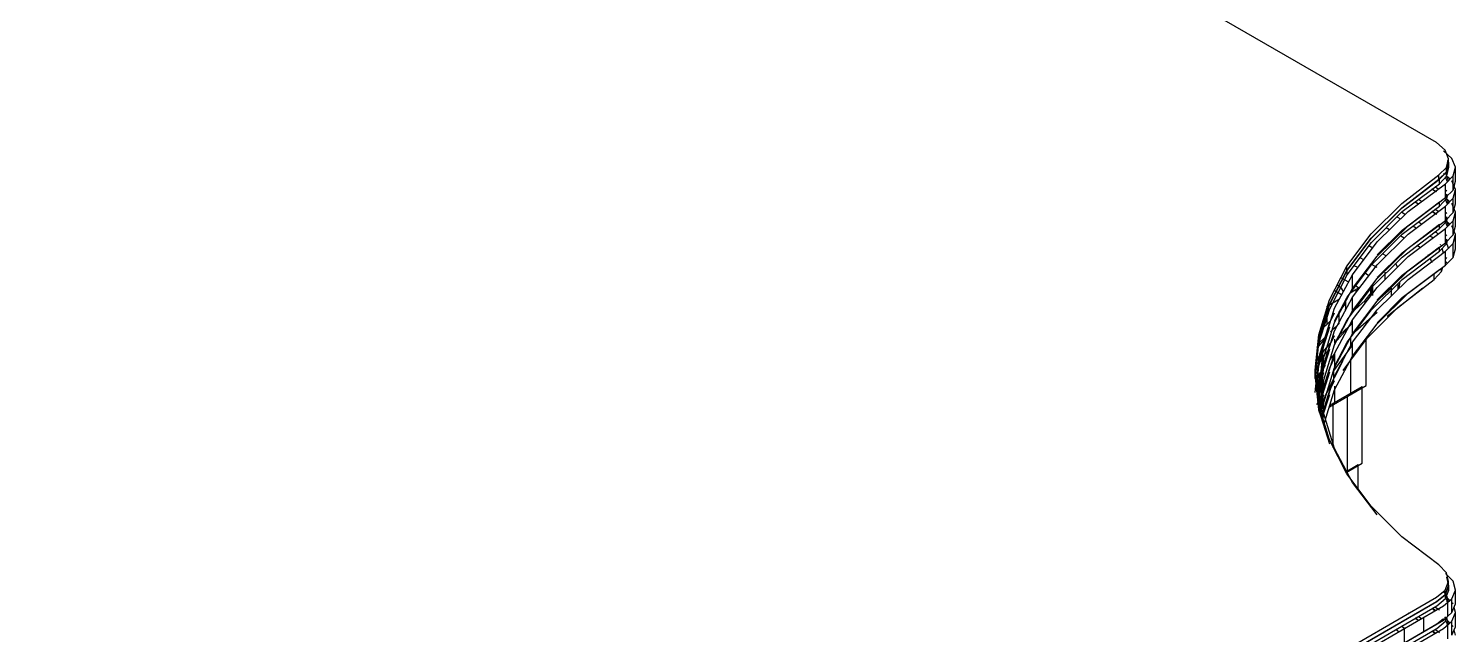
# Model space of a CAD drawing. Header units: inches. Extents: x 0.3 to 16.2, y 0.3 to 11.4.
# Drawn here: x 6.549 to 7.975, y 7.179 to 7.784 of the extents above; entities that cross this region are included whole.
import ezdxf

# ---------------------------------------------------------------- set-up
doc = ezdxf.new("R2010")
doc.units = ezdxf.units.IN
doc.header["$LTSCALE"] = 0.009843
doc.header["$MEASUREMENT"] = 0
doc.layers.add('GEOMETRY', color=7, linetype='Continuous')

msp = doc.modelspace()

# ---------------------------------------------------------------- linework, layer by layer
at = {"layer": 'GEOMETRY'}
for p, q in [((7.9563, 7.6701), (3.1827, 10.426)), ((7.965, 7.6626), (7.9563, 7.6701)), ((7.9717, 7.6543), (7.9634, 7.6618)), ((7.9681, 7.6539), (7.965, 7.6626)), ((7.9587, 7.6378), (7.9661, 7.6453)), ((7.9587, 7.6378), (7.9661, 7.6453)), ((7.9661, 7.6453), (7.9681, 7.6539)), ((7.9661, 7.6453), (7.9681, 7.6539)), ((7.9661, 7.6409), (7.9681, 7.65)), ((7.9661, 7.6409), (7.9661, 7.6453)), ((7.9665, 7.6409), (7.9685, 7.65)), ((7.9665, 7.6409), (7.9685, 7.65)), ((7.9665, 7.637), (7.9685, 7.6457)), ((7.9685, 7.65), (7.9677, 7.6524)), ((7.9681, 7.65), (7.9681, 7.6539)), ((7.9685, 7.6457), (7.9685, 7.65)), ((7.9752, 7.6457), (7.9717, 7.6543)), ((7.9728, 7.637), (7.9752, 7.6457)), ((7.9728, 7.637), (7.9752, 7.6457)), ((7.9752, 7.6315), (7.9752, 7.6457)), ((7.9217, 7.6094), (7.9587, 7.6378)), ((7.9217, 7.6094), (7.9587, 7.6378)), ((7.9217, 7.6051), (7.9587, 7.6335)), ((7.922, 7.6051), (7.9591, 7.6335)), ((7.922, 7.6051), (7.9591, 7.6335)), ((7.922, 7.6012), (7.9591, 7.6291)), ((7.928, 7.6012), (7.9654, 7.6291)), ((7.928, 7.6012), (7.9654, 7.6291)), ((7.9587, 7.6335), (7.9661, 7.6409)), ((7.9587, 7.6335), (7.9587, 7.6378)), ((7.9591, 7.6335), (7.9665, 7.6409)), ((7.9591, 7.6335), (7.9665, 7.6409)), ((7.9591, 7.6291), (7.9665, 7.637)), ((7.9591, 7.6291), (7.9591, 7.6335)), ((7.963, 7.6378), (7.963, 7.6378)), ((7.9638, 7.6386), (7.9634, 7.6394)), ((7.9685, 7.6315), (7.9654, 7.6402)), ((7.9654, 7.6291), (7.9728, 7.637)), ((7.9654, 7.6291), (7.9728, 7.637)), ((7.9673, 7.6311), (7.9654, 7.6358)), ((7.9654, 7.6154), (7.9654, 7.6291)), ((7.9697, 7.6339), (7.9661, 7.6366)), ((7.9665, 7.637), (7.9665, 7.6409)), ((7.9752, 7.6232), (7.9717, 7.6319)), ((7.9728, 7.6228), (7.9728, 7.637)), ((7.9728, 7.6228), (7.9752, 7.6315)), ((7.928, 7.587), (7.9654, 7.6154)), ((7.935, 7.615), (7.9346, 7.6154)), ((7.9484, 7.6252), (7.948, 7.6256)), ((7.9484, 7.6256), (7.9484, 7.6256)), ((7.9516, 7.628), (7.9516, 7.628)), ((7.9567, 7.6209), (7.9516, 7.6236)), ((7.9551, 7.6213), (7.9516, 7.6236)), ((7.9567, 7.6248), (7.9547, 7.626)), ((7.9579, 7.6236), (7.9567, 7.6248)), ((7.9654, 7.6154), (7.9728, 7.6228)), ((7.9654, 7.6217), (7.9665, 7.6228)), ((7.9654, 7.6217), (7.9665, 7.6228)), ((7.9654, 7.6173), (7.9665, 7.6185)), ((7.9654, 7.6173), (7.9665, 7.6185)), ((7.9654, 7.6173), (7.9665, 7.6185)), ((7.9685, 7.6091), (7.9654, 7.6177)), ((7.9665, 7.6146), (7.9665, 7.6185)), ((7.9665, 7.6146), (7.9673, 7.6169)), ((7.9728, 7.6146), (7.9752, 7.6232)), ((7.9728, 7.6146), (7.9752, 7.6232)), ((7.9752, 7.6091), (7.9752, 7.6232)), ((7.8909, 7.5791), (7.9217, 7.6094)), ((7.8909, 7.5791), (7.9217, 7.6094)), ((7.8909, 7.5748), (7.9217, 7.6051)), ((7.8913, 7.5748), (7.922, 7.6051)), ((7.8913, 7.5748), (7.922, 7.6051)), ((7.8913, 7.5705), (7.922, 7.6012)), ((7.8969, 7.5709), (7.928, 7.6012)), ((7.8969, 7.5709), (7.928, 7.6012)), ((7.9189, 7.602), (7.9185, 7.602)), ((7.922, 7.5827), (7.9591, 7.611)), ((7.922, 7.5827), (7.9591, 7.611)), ((7.922, 7.5827), (7.9591, 7.611)), ((7.922, 7.5787), (7.9591, 7.6067)), ((7.928, 7.5787), (7.9654, 7.6067)), ((7.928, 7.5787), (7.9654, 7.6067)), ((7.9319, 7.6126), (7.9315, 7.6126)), ((7.9315, 7.6126), (7.9315, 7.6126)), ((7.9382, 7.6087), (7.9346, 7.6106)), ((7.9382, 7.6087), (7.935, 7.6106)), ((7.9413, 7.6114), (7.9382, 7.6134)), ((7.9567, 7.5984), (7.9516, 7.6012)), ((7.9551, 7.5988), (7.9516, 7.6012)), ((7.9567, 7.6024), (7.9547, 7.6035)), ((7.9579, 7.6012), (7.9567, 7.6024)), ((7.9591, 7.6067), (7.9665, 7.6146)), ((7.9591, 7.6067), (7.9591, 7.611)), ((7.9654, 7.6067), (7.9728, 7.6146)), ((7.9654, 7.6067), (7.9728, 7.6146)), ((7.9673, 7.6087), (7.9654, 7.6134)), ((7.9654, 7.5925), (7.9654, 7.6067)), ((7.9697, 7.611), (7.9661, 7.6142)), ((7.9752, 7.6008), (7.9717, 7.6094)), ((7.9728, 7.6004), (7.9728, 7.6146)), ((7.9728, 7.6004), (7.9752, 7.6091)), ((7.9728, 7.5921), (7.9752, 7.6008)), ((7.9728, 7.5921), (7.9752, 7.6008)), ((7.9752, 7.5866), (7.9752, 7.6008)), ((7.8969, 7.5567), (7.928, 7.587)), ((7.9035, 7.5866), (7.9031, 7.5866)), ((7.9142, 7.5972), (7.9138, 7.5972)), ((7.9205, 7.5937), (7.9169, 7.5957)), ((7.9252, 7.598), (7.9217, 7.6004)), ((7.922, 7.5602), (7.9591, 7.5886)), ((7.922, 7.5602), (7.9591, 7.5886)), ((7.922, 7.5602), (7.9591, 7.5886)), ((7.928, 7.5646), (7.9654, 7.5925)), ((7.9358, 7.5846), (7.9327, 7.5866)), ((7.9413, 7.5886), (7.9382, 7.5906)), ((7.9591, 7.5843), (7.9665, 7.5917)), ((7.9591, 7.5843), (7.9591, 7.5886)), ((7.9654, 7.5925), (7.9728, 7.6004)), ((7.9654, 7.5992), (7.9665, 7.6004)), ((7.9654, 7.5992), (7.9665, 7.6004)), ((7.9654, 7.5949), (7.9665, 7.5961)), ((7.9654, 7.5949), (7.9665, 7.5961)), ((7.9654, 7.5949), (7.9665, 7.5961)), ((7.9685, 7.5866), (7.9654, 7.5953)), ((7.9654, 7.5843), (7.9728, 7.5921)), ((7.9654, 7.5843), (7.9728, 7.5921)), ((7.9673, 7.5862), (7.9654, 7.5909)), ((7.9697, 7.5886), (7.9661, 7.5917)), ((7.9665, 7.5917), (7.9665, 7.5961)), ((7.9665, 7.5917), (7.9673, 7.5945)), ((7.9752, 7.5783), (7.9717, 7.587)), ((7.9728, 7.578), (7.9728, 7.5921)), ((7.9728, 7.578), (7.9752, 7.5866)), ((7.8665, 7.5469), (7.8909, 7.5791)), ((7.8665, 7.5469), (7.8909, 7.5791)), ((7.8665, 7.5425), (7.8909, 7.5748)), ((7.8669, 7.5425), (7.8913, 7.5748)), ((7.8669, 7.5425), (7.8913, 7.5748)), ((7.8913, 7.548), (7.922, 7.5787)), ((7.8969, 7.5579), (7.922, 7.5827)), ((7.8969, 7.5579), (7.922, 7.5827)), ((7.8969, 7.5579), (7.922, 7.5827)), ((7.8969, 7.548), (7.928, 7.5787)), ((7.8969, 7.548), (7.928, 7.5787)), ((7.9094, 7.5831), (7.9059, 7.585)), ((7.924, 7.5748), (7.9205, 7.5768)), ((7.922, 7.5559), (7.9591, 7.5843)), ((7.928, 7.5563), (7.9654, 7.5843)), ((7.928, 7.5563), (7.9654, 7.5843)), ((7.9516, 7.5756), (7.9492, 7.5768)), ((7.9528, 7.5748), (7.9516, 7.5756)), ((7.9567, 7.5799), (7.9547, 7.5811)), ((7.9579, 7.5787), (7.9567, 7.5799)), ((7.9654, 7.5701), (7.9654, 7.5843)), ((7.9654, 7.5701), (7.9728, 7.578)), ((7.9654, 7.5768), (7.9665, 7.578)), ((7.9654, 7.5768), (7.9665, 7.578)), ((7.9654, 7.5724), (7.9665, 7.5736)), ((7.9654, 7.5724), (7.9665, 7.5736)), ((7.9654, 7.5724), (7.9665, 7.5736)), ((7.9685, 7.5642), (7.9654, 7.5728)), ((7.9665, 7.5693), (7.9665, 7.5736)), ((7.9665, 7.5693), (7.9673, 7.572)), ((7.9728, 7.5693), (7.9752, 7.5783)), ((7.9728, 7.5693), (7.9752, 7.5783)), ((7.9752, 7.5642), (7.9752, 7.5783)), ((7.8669, 7.5382), (7.8913, 7.5705)), ((7.8724, 7.5382), (7.8969, 7.5709)), ((7.8724, 7.5382), (7.8969, 7.5709)), ((7.8866, 7.5681), (7.8862, 7.5685)), ((7.8925, 7.5646), (7.8886, 7.5669)), ((7.8969, 7.5343), (7.928, 7.5646)), ((7.8969, 7.5354), (7.922, 7.5602)), ((7.8969, 7.5354), (7.922, 7.5602)), ((7.8969, 7.5354), (7.922, 7.5602)), ((7.9059, 7.5571), (7.9024, 7.5591)), ((7.922, 7.5378), (7.9591, 7.5661)), ((7.922, 7.5378), (7.9591, 7.5661)), ((7.922, 7.5378), (7.9591, 7.5661)), ((7.922, 7.5335), (7.9591, 7.5618)), ((7.928, 7.5421), (7.9654, 7.5701)), ((7.928, 7.5335), (7.9654, 7.5618)), ((7.928, 7.5335), (7.9654, 7.5618)), ((7.9398, 7.5654), (7.9366, 7.5673)), ((7.9402, 7.5654), (7.9398, 7.5654)), ((7.9484, 7.5579), (7.9484, 7.5583)), ((7.9591, 7.5618), (7.9665, 7.5693)), ((7.9591, 7.5618), (7.9591, 7.5661)), ((7.9606, 7.5673), (7.9602, 7.5685)), ((7.9634, 7.5598), (7.9618, 7.5646)), ((7.9654, 7.5618), (7.9728, 7.5693)), ((7.9654, 7.5618), (7.9728, 7.5693)), ((7.9654, 7.5476), (7.9654, 7.5618)), ((7.9728, 7.5555), (7.9728, 7.5693)), ((7.9728, 7.5555), (7.9752, 7.5642)), ((7.8492, 7.513), (7.8665, 7.5469)), ((7.8492, 7.513), (7.8665, 7.5469)), ((7.8665, 7.5425), (7.8665, 7.5469)), ((7.8669, 7.5157), (7.8913, 7.548)), ((7.8717, 7.5484), (7.8717, 7.5488)), ((7.8724, 7.5244), (7.8969, 7.5567)), ((7.8724, 7.5157), (7.8969, 7.548)), ((7.8724, 7.5157), (7.8969, 7.548)), ((7.8776, 7.5453), (7.874, 7.5472)), ((7.8776, 7.5563), (7.8776, 7.5567)), ((7.8835, 7.5531), (7.8799, 7.5551)), ((7.8913, 7.5256), (7.922, 7.5559)), ((7.8969, 7.5453), (7.8913, 7.5484)), ((7.8969, 7.5256), (7.928, 7.5563)), ((7.8969, 7.5256), (7.928, 7.5563)), ((7.9161, 7.5488), (7.9154, 7.5496)), ((7.9173, 7.5457), (7.9161, 7.5488)), ((7.928, 7.5197), (7.9654, 7.5476)), ((7.952, 7.55), (7.95, 7.5547)), ((7.9614, 7.5413), (7.9626, 7.5457)), ((7.9614, 7.5413), (7.9614, 7.5449)), ((7.9654, 7.5476), (7.9728, 7.5555)), ((7.9654, 7.5539), (7.9665, 7.5555)), ((7.9654, 7.5539), (7.9665, 7.5555)), ((7.9654, 7.55), (7.9665, 7.5512)), ((7.8492, 7.5087), (7.8665, 7.5425)), ((7.8496, 7.5087), (7.8669, 7.5425)), ((7.8496, 7.5087), (7.8669, 7.5425)), ((7.8496, 7.5043), (7.8669, 7.5382)), ((7.8543, 7.5047), (7.8724, 7.5382)), ((7.8543, 7.5047), (7.8724, 7.5382)), ((7.8685, 7.5307), (7.8606, 7.535)), ((7.8669, 7.5382), (7.8669, 7.5425)), ((7.8724, 7.5244), (7.8724, 7.5382)), ((7.8724, 7.502), (7.8969, 7.5343)), ((7.889, 7.5366), (7.885, 7.5398)), ((7.8913, 7.5031), (7.922, 7.5335)), ((7.8969, 7.5118), (7.928, 7.5421)), ((7.8969, 7.513), (7.922, 7.5378)), ((7.8969, 7.513), (7.922, 7.5378)), ((7.8969, 7.513), (7.922, 7.5378)), ((7.8969, 7.5358), (7.898, 7.5362)), ((7.8969, 7.5358), (7.898, 7.5362)), ((7.8969, 7.5031), (7.928, 7.5335)), ((7.8969, 7.5031), (7.928, 7.5335)), ((7.9051, 7.5339), (7.9051, 7.5406)), ((7.9177, 7.5055), (7.9539, 7.5335)), ((7.9181, 7.524), (7.9181, 7.5295)), ((7.9189, 7.5244), (7.9197, 7.5295)), ((7.9197, 7.5295), (7.9197, 7.5311)), ((7.922, 7.5154), (7.9591, 7.5433)), ((7.9539, 7.5335), (7.9614, 7.5413)), ((7.9539, 7.5335), (7.9539, 7.539)), ((7.8614, 7.5181), (7.8539, 7.5224)), ((7.8543, 7.4906), (7.8724, 7.5244)), ((7.8543, 7.4917), (7.8669, 7.5157)), ((7.8543, 7.4823), (7.8724, 7.5157)), ((7.8543, 7.4823), (7.8724, 7.5157)), ((7.8618, 7.524), (7.8571, 7.528)), ((7.8634, 7.5213), (7.8618, 7.524)), ((7.8669, 7.4933), (7.8913, 7.5256)), ((7.8701, 7.5201), (7.8799, 7.526)), ((7.8701, 7.5201), (7.8799, 7.526)), ((7.8724, 7.4933), (7.8969, 7.5256)), ((7.8724, 7.4933), (7.8969, 7.5256)), ((7.8724, 7.502), (7.8724, 7.5157)), ((7.8783, 7.5252), (7.8756, 7.5268)), ((7.876, 7.5209), (7.876, 7.5236)), ((7.885, 7.5126), (7.8913, 7.5205)), ((7.885, 7.5126), (7.8913, 7.5205)), ((7.8906, 7.5173), (7.8906, 7.526)), ((7.8913, 7.5205), (7.8925, 7.5287)), ((7.8913, 7.5205), (7.8925, 7.5287)), ((7.8913, 7.5181), (7.8913, 7.5205)), ((7.8925, 7.5173), (7.8925, 7.5287)), ((7.8969, 7.5122), (7.9114, 7.5248)), ((7.8969, 7.5122), (7.9114, 7.5248)), ((7.8969, 7.489), (7.928, 7.5197)), ((7.8969, 7.4902), (7.922, 7.5154)), ((7.9071, 7.4969), (7.9425, 7.5252)), ((7.9114, 7.5173), (7.9114, 7.5248)), ((7.8386, 7.4783), (7.8492, 7.513)), ((7.8386, 7.4783), (7.8492, 7.513)), ((7.8386, 7.474), (7.8492, 7.5087)), ((7.8386, 7.474), (7.8496, 7.5087)), ((7.8386, 7.474), (7.8496, 7.5087)), ((7.8386, 7.4697), (7.8496, 7.5043)), ((7.8437, 7.4697), (7.8543, 7.5047)), ((7.8437, 7.4697), (7.8543, 7.5047)), ((7.8469, 7.5067), (7.8594, 7.5142)), ((7.8469, 7.5067), (7.8594, 7.5142)), ((7.8469, 7.489), (7.8469, 7.5067)), ((7.8543, 7.4681), (7.8724, 7.502)), ((7.8591, 7.5008), (7.8646, 7.5083)), ((7.8591, 7.5008), (7.8646, 7.5083)), ((7.8591, 7.4894), (7.8591, 7.5008)), ((7.8646, 7.5083), (7.865, 7.5102)), ((7.8646, 7.5083), (7.865, 7.5102)), ((7.8654, 7.5028), (7.8657, 7.5051)), ((7.8657, 7.5051), (7.8657, 7.5118)), ((7.8669, 7.4709), (7.8913, 7.5031)), ((7.8717, 7.5004), (7.885, 7.5126)), ((7.8717, 7.5004), (7.885, 7.5126)), ((7.8724, 7.4791), (7.8969, 7.5118)), ((7.8724, 7.4709), (7.8969, 7.5031)), ((7.8724, 7.4709), (7.8969, 7.5031)), ((7.8752, 7.4819), (7.8969, 7.5008)), ((7.876, 7.5043), (7.876, 7.5051)), ((7.885, 7.5098), (7.885, 7.5126)), ((7.887, 7.4748), (7.9177, 7.5055)), ((7.8969, 7.5134), (7.898, 7.5138)), ((7.8386, 7.4555), (7.8496, 7.4906)), ((7.8386, 7.4555), (7.8496, 7.4906)), ((7.8394, 7.4815), (7.8508, 7.4925)), ((7.8394, 7.4815), (7.8508, 7.4925)), ((7.8413, 7.4874), (7.8437, 7.4858)), ((7.8413, 7.4874), (7.8417, 7.487)), ((7.8413, 7.4874), (7.8417, 7.487)), ((7.8417, 7.4839), (7.8417, 7.487)), ((7.8437, 7.4559), (7.8543, 7.4906)), ((7.8496, 7.4906), (7.8543, 7.5)), ((7.8496, 7.4906), (7.8543, 7.5)), ((7.8504, 7.4811), (7.8571, 7.4874)), ((7.8504, 7.4811), (7.8571, 7.4874)), ((7.852, 7.4827), (7.8591, 7.4894)), ((7.8543, 7.4689), (7.8669, 7.4933)), ((7.8543, 7.4594), (7.8724, 7.4933)), ((7.8543, 7.4594), (7.8724, 7.4933)), ((7.8543, 7.4697), (7.8724, 7.4902)), ((7.8543, 7.4697), (7.8724, 7.4902)), ((7.8591, 7.4913), (7.8594, 7.4917)), ((7.8591, 7.4906), (7.8591, 7.4913)), ((7.8602, 7.4787), (7.8724, 7.4898)), ((7.8724, 7.4791), (7.8724, 7.4933)), ((7.8724, 7.4567), (7.8969, 7.489)), ((7.8858, 7.4886), (7.8858, 7.4913)), ((7.835, 7.4429), (7.8386, 7.4783)), ((7.835, 7.4429), (7.8386, 7.4783)), ((7.835, 7.4386), (7.8386, 7.474)), ((7.835, 7.4386), (7.8386, 7.474)), ((7.835, 7.4386), (7.8386, 7.474)), ((7.837, 7.465), (7.8453, 7.4748)), ((7.837, 7.465), (7.8453, 7.4748)), ((7.8374, 7.4685), (7.8457, 7.4764)), ((7.8386, 7.4516), (7.8496, 7.4862)), ((7.8386, 7.4516), (7.8496, 7.4862)), ((7.8386, 7.4516), (7.8496, 7.4862)), ((7.8437, 7.4472), (7.8543, 7.4823)), ((7.8437, 7.4472), (7.8543, 7.4823)), ((7.8496, 7.4677), (7.8543, 7.4776)), ((7.8496, 7.4677), (7.8543, 7.4776)), ((7.8543, 7.4457), (7.8724, 7.4791)), ((7.8547, 7.4705), (7.8547, 7.474)), ((7.863, 7.4425), (7.887, 7.4748)), ((7.8705, 7.4669), (7.8705, 7.4752)), ((7.8717, 7.478), (7.8752, 7.4819)), ((7.8858, 7.4276), (7.8858, 7.4728)), ((7.835, 7.4346), (7.8386, 7.4697)), ((7.835, 7.4429), (7.8453, 7.4594)), ((7.835, 7.4429), (7.8453, 7.4594)), ((7.8358, 7.4524), (7.8504, 7.4697)), ((7.8386, 7.4331), (7.8496, 7.4677)), ((7.8386, 7.4331), (7.8496, 7.4677)), ((7.8386, 7.4291), (7.8496, 7.4638)), ((7.8386, 7.4291), (7.8496, 7.4638)), ((7.8386, 7.4291), (7.8496, 7.4638)), ((7.8386, 7.4472), (7.8437, 7.463)), ((7.839, 7.4677), (7.839, 7.4701)), ((7.8394, 7.4681), (7.8394, 7.4705)), ((7.8402, 7.4346), (7.8437, 7.4697)), ((7.8402, 7.4346), (7.8437, 7.4697)), ((7.8437, 7.4331), (7.8543, 7.4681)), ((7.8437, 7.4248), (7.8543, 7.4594)), ((7.8437, 7.4248), (7.8543, 7.4594)), ((7.8453, 7.4594), (7.8484, 7.463)), ((7.8453, 7.4594), (7.8484, 7.463)), ((7.85, 7.4535), (7.8543, 7.4587)), ((7.8504, 7.4697), (7.8508, 7.4701)), ((7.8535, 7.4421), (7.8724, 7.4677)), ((7.8535, 7.4421), (7.8724, 7.4677)), ((7.8543, 7.4465), (7.8669, 7.4709)), ((7.8543, 7.437), (7.8724, 7.4709)), ((7.8543, 7.437), (7.8724, 7.4709)), ((7.8547, 7.4441), (7.8547, 7.4591)), ((7.8724, 7.4567), (7.8724, 7.4709)), ((7.835, 7.4205), (7.8386, 7.4555)), ((7.835, 7.4205), (7.8386, 7.4555)), ((7.8358, 7.4335), (7.8453, 7.448)), ((7.8362, 7.428), (7.8386, 7.4516)), ((7.8362, 7.428), (7.8386, 7.4516)), ((7.8362, 7.428), (7.8386, 7.4516)), ((7.8366, 7.426), (7.8386, 7.4472)), ((7.8386, 7.4106), (7.8496, 7.4453)), ((7.8386, 7.4106), (7.8496, 7.4453)), ((7.839, 7.4496), (7.839, 7.4563)), ((7.8394, 7.4504), (7.8394, 7.4567)), ((7.8402, 7.4205), (7.8437, 7.4559)), ((7.8402, 7.4122), (7.8437, 7.4472)), ((7.8402, 7.4122), (7.8437, 7.4472)), ((7.8437, 7.4106), (7.8543, 7.4457)), ((7.8457, 7.4185), (7.863, 7.4524)), ((7.8457, 7.4185), (7.863, 7.4524)), ((7.8496, 7.4453), (7.8543, 7.4551)), ((7.8496, 7.4453), (7.8543, 7.4551)), ((7.8543, 7.4232), (7.8724, 7.4567)), ((7.8705, 7.4185), (7.8705, 7.4524)), ((7.8386, 7.4079), (7.835, 7.4429)), ((7.835, 7.4386), (7.835, 7.4429)), ((7.8386, 7.4035), (7.835, 7.4386)), ((7.835, 7.4346), (7.835, 7.4386)), ((7.8374, 7.4189), (7.8386, 7.4331)), ((7.8374, 7.4189), (7.8386, 7.4331)), ((7.8386, 7.4063), (7.8496, 7.4413)), ((7.8386, 7.4063), (7.8496, 7.4413)), ((7.8386, 7.4063), (7.8496, 7.4413)), ((7.8386, 7.4248), (7.8437, 7.4406)), ((7.839, 7.4138), (7.839, 7.4386)), ((7.8394, 7.4142), (7.8394, 7.439)), ((7.8394, 7.4051), (7.8535, 7.4339)), ((7.8437, 7.3992), (7.8402, 7.4346)), ((7.8402, 7.4205), (7.8402, 7.4346)), ((7.8402, 7.398), (7.8437, 7.4331)), ((7.8437, 7.4024), (7.8543, 7.437)), ((7.8437, 7.4024), (7.8543, 7.437)), ((7.8496, 7.4228), (7.8543, 7.4327)), ((7.8496, 7.4228), (7.8543, 7.4327)), ((7.8531, 7.4409), (7.8535, 7.4421)), ((7.8531, 7.4409), (7.8535, 7.4421)), ((7.8535, 7.4339), (7.8535, 7.4421)), ((7.8366, 7.4087), (7.8437, 7.4224)), ((7.8366, 7.4087), (7.8437, 7.4224)), ((7.8374, 7.4165), (7.8386, 7.4291)), ((7.8374, 7.4165), (7.8386, 7.4291)), ((7.8374, 7.4165), (7.8386, 7.4291)), ((7.8378, 7.4146), (7.8386, 7.4248)), ((7.8386, 7.4024), (7.8437, 7.4181)), ((7.8402, 7.4016), (7.8457, 7.4185)), ((7.8402, 7.4016), (7.8457, 7.4185)), ((7.8409, 7.3992), (7.8437, 7.4248)), ((7.8409, 7.3992), (7.8437, 7.4248)), ((7.8417, 7.3972), (7.8496, 7.4228)), ((7.8417, 7.3972), (7.8496, 7.4228)), ((7.8421, 7.3953), (7.8496, 7.4185)), ((7.8437, 7.3882), (7.8543, 7.4232)), ((7.8492, 7.4063), (7.8858, 7.4276)), ((7.8496, 7.4079), (7.8819, 7.4264)), ((7.8496, 7.4079), (7.8819, 7.4264)), ((7.8547, 7.4094), (7.8547, 7.4268)), ((7.8673, 7.3413), (7.8673, 7.4181)), ((7.8819, 7.35), (7.8819, 7.4264)), ((7.8386, 7.4075), (7.8386, 7.4106)), ((7.8386, 7.4075), (7.8386, 7.4106)), ((7.8492, 7.3732), (7.8386, 7.4079)), ((7.8496, 7.3689), (7.8386, 7.4035)), ((7.8386, 7.4012), (7.8406, 7.4024)), ((7.8386, 7.4012), (7.8406, 7.4024)), ((7.8394, 7.4008), (7.8394, 7.4059)), ((7.8394, 7.4008), (7.8402, 7.4012)), ((7.8413, 7.398), (7.8402, 7.4122)), ((7.8402, 7.398), (7.8402, 7.4122)), ((7.8417, 7.3969), (7.8457, 7.4087)), ((7.8421, 7.3957), (7.8437, 7.4106)), ((7.8429, 7.3937), (7.8437, 7.4024)), ((7.8429, 7.3937), (7.8437, 7.4024)), ((7.8457, 7.4087), (7.8457, 7.4094)), ((7.8531, 7.3657), (7.8531, 7.4094)), ((7.8543, 7.3646), (7.8437, 7.3992)), ((7.8665, 7.3394), (7.8492, 7.3732)), ((7.8724, 7.3307), (7.8543, 7.3646)), ((7.8657, 7.3413), (7.878, 7.3488)), ((7.8657, 7.3413), (7.878, 7.3488)), ((7.8661, 7.3406), (7.8819, 7.35)), ((7.878, 7.3244), (7.878, 7.3488)), ((7.8909, 7.3071), (7.8665, 7.3394)), ((7.8969, 7.2984), (7.8724, 7.3307)), ((7.9217, 7.2764), (7.8909, 7.3071)), ((7.9587, 7.2484), (7.9217, 7.2764)), ((7.9661, 7.2406), (7.9587, 7.2484)), ((7.965, 7.2232), (7.9681, 7.2319)), ((7.965, 7.2232), (7.9681, 7.2319)), ((7.9728, 7.2323), (7.9654, 7.2398)), ((7.9681, 7.2319), (7.9661, 7.2406)), ((7.9685, 7.2276), (7.9665, 7.2362)), ((7.9681, 7.2276), (7.9681, 7.2319)), ((7.9752, 7.2232), (7.9728, 7.2323)), ((6.524, 6.389), (7.9563, 7.2161)), ((6.524, 6.389), (7.9563, 7.2161)), ((7.9563, 7.2161), (7.965, 7.2232)), ((7.9563, 7.2161), (7.965, 7.2232)), ((7.9563, 7.2118), (7.965, 7.2189)), ((7.9567, 7.2118), (7.9654, 7.2189)), ((7.9567, 7.2118), (7.9654, 7.2189)), ((7.9665, 7.2181), (7.963, 7.2217)), ((7.963, 7.2173), (7.963, 7.2173)), ((7.9654, 7.2173), (7.9638, 7.2185)), ((7.965, 7.2189), (7.9681, 7.2276)), ((7.965, 7.2189), (7.965, 7.2232)), ((7.9654, 7.2189), (7.9685, 7.2276)), ((7.9654, 7.2189), (7.9685, 7.2276)), ((7.9654, 7.215), (7.9685, 7.2232)), ((7.9654, 7.215), (7.9654, 7.2189)), ((7.9697, 7.213), (7.9654, 7.2173)), ((7.9681, 7.2114), (7.9665, 7.2181)), ((7.9685, 7.2232), (7.9685, 7.2276)), ((7.9717, 7.2146), (7.9752, 7.2232)), ((7.9717, 7.2146), (7.9752, 7.2232)), ((7.9752, 7.2094), (7.9752, 7.2232)), ((6.524, 6.3846), (7.9563, 7.2118)), ((6.524, 6.3846), (7.9567, 7.2118)), ((6.524, 6.3846), (7.9567, 7.2118)), ((6.524, 6.3803), (7.9567, 7.2075)), ((6.524, 6.3764), (7.9634, 7.2075)), ((6.524, 6.3764), (7.9634, 7.2075)), ((7.9484, 7.2071), (7.9484, 7.2071)), ((7.9488, 7.2071), (7.9488, 7.2075)), ((7.9516, 7.2091), (7.9516, 7.2091)), ((7.9547, 7.2024), (7.9516, 7.2047)), ((7.9551, 7.2028), (7.952, 7.2047)), ((7.9591, 7.2031), (7.9547, 7.2063)), ((7.9567, 7.2075), (7.9654, 7.215)), ((7.9634, 7.2075), (7.9717, 7.2146)), ((7.9634, 7.2075), (7.9717, 7.2146)), ((7.9665, 7.2138), (7.9654, 7.215)), ((7.9673, 7.2106), (7.9665, 7.2138)), ((7.9677, 7.1969), (7.9677, 7.211)), ((7.9717, 7.2008), (7.9717, 7.2146)), ((7.9728, 7.2094), (7.9717, 7.2106)), ((7.9717, 7.2008), (7.9752, 7.2094)), ((7.9752, 7.2008), (7.974, 7.2059)), ((6.524, 6.3626), (7.9634, 7.1933)), ((6.524, 6.3622), (7.9567, 7.1894)), ((6.524, 6.3622), (7.9567, 7.1894)), ((6.524, 6.3622), (7.9567, 7.1894)), ((7.9134, 7.1866), (7.913, 7.187)), ((7.9189, 7.1898), (7.9185, 7.1902)), ((7.922, 7.1866), (7.9217, 7.1874)), ((7.9287, 7.2), (7.928, 7.2004)), ((7.9319, 7.1972), (7.9315, 7.1976)), ((7.9319, 7.1976), (7.9319, 7.1976)), ((7.935, 7.1992), (7.9346, 7.1992)), ((7.9382, 7.1929), (7.935, 7.1953)), ((7.9378, 7.1929), (7.935, 7.1949)), ((7.9409, 7.1945), (7.9382, 7.1969)), ((7.9437, 7.1823), (7.9437, 7.1961)), ((7.9567, 7.1894), (7.9634, 7.1949)), ((7.9567, 7.1894), (7.9634, 7.1949)), ((7.9567, 7.1894), (7.9634, 7.1949)), ((7.9567, 7.185), (7.9654, 7.1921)), ((7.9634, 7.1933), (7.9717, 7.2008)), ((7.9634, 7.185), (7.9717, 7.1921)), ((7.9634, 7.185), (7.9717, 7.1921)), ((7.9654, 7.1949), (7.9642, 7.1957)), ((7.9654, 7.1921), (7.9654, 7.1965)), ((7.9654, 7.1921), (7.9669, 7.1965)), ((7.9697, 7.1906), (7.9654, 7.1949)), ((7.9665, 7.1913), (7.9654, 7.1925)), ((7.9665, 7.1957), (7.9661, 7.1961)), ((7.9681, 7.189), (7.9665, 7.1957)), ((7.9673, 7.1882), (7.9665, 7.1913)), ((7.9677, 7.1744), (7.9677, 7.1886)), ((7.9717, 7.1921), (7.9752, 7.2008)), ((7.9717, 7.1921), (7.9752, 7.2008)), ((7.9717, 7.1783), (7.9717, 7.1921)), ((7.9728, 7.187), (7.9717, 7.1882)), ((7.9752, 7.1866), (7.9752, 7.2008)), ((6.524, 6.3579), (7.9567, 7.185)), ((6.524, 6.3539), (7.9634, 7.185)), ((6.524, 6.3539), (7.9634, 7.185)), ((7.9004, 7.1795), (7.9004, 7.1795)), ((7.9177, 7.1823), (7.9157, 7.1839)), ((7.9185, 7.1815), (7.9177, 7.1823)), ((7.9244, 7.185), (7.922, 7.1866)), ((7.9244, 7.1709), (7.9244, 7.185)), ((7.9547, 7.1799), (7.9516, 7.1823)), ((7.9551, 7.1803), (7.952, 7.1823)), ((7.9591, 7.1807), (7.9547, 7.1839)), ((7.9717, 7.1783), (7.9752, 7.1866)), ((7.9752, 7.1783), (7.974, 7.1835))]:
    msp.add_line(p, q, dxfattribs=at)

doc.saveas('drawing.dxf')
